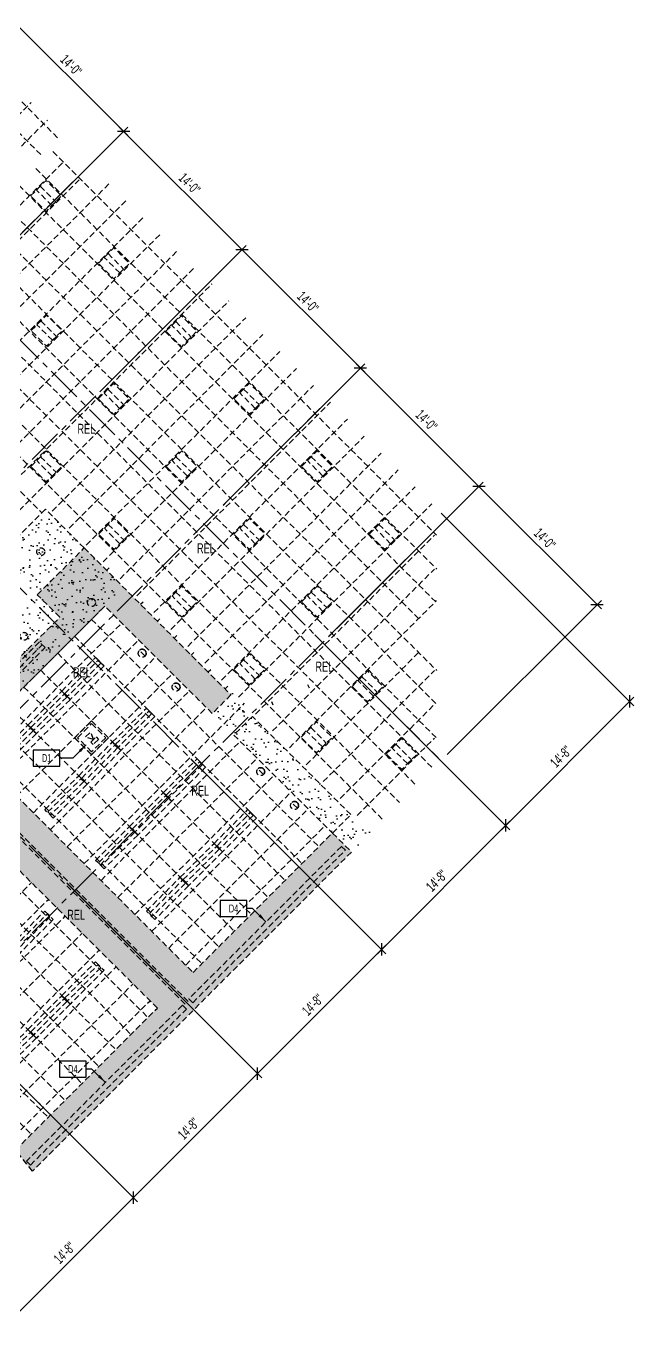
# Model space of a CAD drawing. Header units: inches. Extents: x -187 to 5780, y -1982 to 1065.
# Drawn here: x 2676 to 3285, y -956 to 350 of the extents above; entities that cross this region are included whole.
import ezdxf
from ezdxf.enums import TextEntityAlignment as Align

# ---------------------------------------------------------------- set-up
doc = ezdxf.new("R2010")
doc.units = ezdxf.units.IN
doc.header["$LTSCALE"] = 96
doc.header["$MEASUREMENT"] = 0
doc.linetypes.add('CENTER4', pattern=[0.5625, 0.375, -0.0625, 0.0625, -0.0625])
doc.linetypes.add('HIDDEN4', pattern=[0.09375, 0.0625, -0.03125])
for name, color, linetype in [('A-Anno-Clng', 7, 'Continuous'), ('A-Anno-Demo', 7, 'Continuous'), ('A-Anno-Flor', 7, 'Continuous'), ('A-Clng-Demo', 7, 'HIDDEN4'), ('A-Lite-Demo', 4, 'HIDDEN4'), ('A-Lite-Neww', 181, 'Continuous')]:
    doc.layers.add(name, color=color, linetype=linetype)
doc.styles.add('XFINE_0', font='ARIALN.TTF', dxfattribs={"width": 0.8})
doc.styles.add('XFINE_1-8', font='ARIALN.TTF', dxfattribs={"width": 0.8, "height": 10})
doc.dimstyles.new('OTJ_1-8', dxfattribs={"dimscale": 96, "dimtxt": 0.09375, "dimasz": 0.09375, "dimexe": 0.0625, "dimexo": 0.15625, "dimgap": 0.046875, "dimtad": 1, "dimdec": 1, "dimzin": 3, "dimdsep": 46, "dimlunit": 4, "dimtxsty": 'XFINE_1-8', "dimblk": 'ARCHTICK', "dimcen": 0.09, "dimdle": 0.0625, "dimclrd": 15, "dimclre": 15, "dimclrt": 7, "dimadec": 0, "dimazin": 0, "dimtfac": 0.75, "dimtdec": 1, "dimtix": 1, "dimtmove": 1, "dimatfit": 3, "dimfxl": 1, "dimfrac": 1, "dimtolj": 1, "dimtzin": 0, "dimarcsym": 0})
pattern_1 = [(37.5, (-6129.748, -2637.095), (-0.503947, 15.41459), [0, -12.16, 0, -13.6, 0, -13]), (7.5, (-6129.748, -2637.095), (14.158214, 22.57717), [0, -6.56, 0, -10.96, 0, -4.2]), (327.5, (-6139.588, -2637.095), (24.913135, 0.045272), [0, -4, 0, -14.4, 0, -18.8]), (317.5, (-6139.588, -2637.095), (24.049013, 7.021405), [0, -2, 0, -9.44, 0, -10.8])]

# ---------------------------------------------------------------- blocks, each defined once
blk = doc.blocks.new('screen')
blk.add_line((-34, 0), (34, 0))
blk.add_lwpolyline([(-34, -4), (34, -4), (34, 4), (-34, 4)], close=True)
blk = doc.blocks.new('proj')
for points in [[(0, -24), (24, -24), (24, 0), (0, 0)], [(2, -22), (22, -22), (22, -2), (2, -2)], [(8.4, -18), (15.6, -18), (15.6, -14.6), (8.4, -14.6)]]:
    blk.add_lwpolyline(points, close=True)
for points in [[(12, -14.6), (8.2, -7.1)], [(15.8, -7.1), (8.2, -7.1)], [(12, -14.6), (15.8, -7.1)]]:
    blk.add_lwpolyline(points)
blk = doc.blocks.new('_ArchTick')
at = {"color": 0, "linetype": 'ByBlock', "const_width": 0.15}
blk.add_lwpolyline([(-0.5, -0.5), (0.5, 0.5)], dxfattribs=at)
blk = doc.blocks.new('*D49')
at = {"layer": 'A-Lite-Neww', "color": 15, "lineweight": -2, "transparency": 16777216}
for p, q in [((2979.4, -262.4), (3133.9, -107.8)), ((3252.6, -234.9), (3125.5, -107.8)), ((3098, -381), (3252.6, -226.4))]:
    blk.add_line(p, q, dxfattribs=at)
at = {"layer": 'DefPoints', "color": 0, "transparency": 16777216}
for p in [(3129.7, -112), (2968.7, -273), (3087.4, -391.6)]:
    blk.add_point(p, dxfattribs=at)
at = {"layer": 'A-Lite-Neww', "color": 15, "lineweight": -2, "transparency": 16777216, "xscale": 9, "yscale": 9, "zscale": 9}
for p, rotation in [((3129.7, -112), 134.9999999999999), ((3248.3, -230.7), 314.9999999999999)]:
    blk.add_blockref('_ArchTick', p, dxfattribs=dict(at, rotation=rotation))
at = {"layer": 'A-Lite-Neww', "color": 7, "transparency": 16777216, "insert": (3195.8, -164.6), "char_height": 10, "attachment_point": 5, "rotation": 315, "style": 'XFINE_1-8'}
blk.add_mtext('\\A1;14\'-0"', dxfattribs=at)
blk = doc.blocks.new('*D50')
at = {"layer": 'A-Lite-Neww', "color": 15, "lineweight": -2, "transparency": 16777216}
for p, q in [((2873.4, -130.8), (3015.2, 11)), ((3133.9, -116.3), (3006.7, 11)), ((2992.2, -249.6), (3133.9, -107.8))]:
    blk.add_line(p, q, dxfattribs=at)
at = {"layer": 'DefPoints', "color": 0, "transparency": 16777216}
for p in [(3010.9, 6.7), (2862.8, -141.4), (2981.5, -260.2)]:
    blk.add_point(p, dxfattribs=at)
at = {"layer": 'A-Lite-Neww', "color": 15, "lineweight": -2, "transparency": 16777216, "xscale": 9, "yscale": 9, "zscale": 9}
for p, rotation in [((3010.9, 6.7), 135.0000000000001), ((3129.7, -112), 315.0000000000001)]:
    blk.add_blockref('_ArchTick', p, dxfattribs=dict(at, rotation=rotation))
at = {"layer": 'A-Lite-Neww', "color": 7, "transparency": 16777216, "insert": (3077.1, -45.9), "char_height": 10, "attachment_point": 5, "rotation": 315, "style": 'XFINE_1-8'}
blk.add_mtext('\\A1;14\'-0"', dxfattribs=at)
blk = doc.blocks.new('*D51')
at = {"layer": 'A-Lite-Neww', "color": 15, "lineweight": -2, "transparency": 16777216}
for p, q in [((2754.6, -12), (2896.4, 129.7)), ((3015.2, 2.5), (2887.9, 129.7)), ((2873.4, -130.8), (3015.2, 11))]:
    blk.add_line(p, q, dxfattribs=at)
at = {"layer": 'DefPoints', "color": 0, "transparency": 16777216}
for p in [(2892.1, 125.5), (2744, -22.6), (2862.8, -141.4)]:
    blk.add_point(p, dxfattribs=at)
at = {"layer": 'A-Lite-Neww', "color": 15, "lineweight": -2, "transparency": 16777216, "xscale": 9, "yscale": 9, "zscale": 9}
for p, rotation in [((2892.1, 125.5), 135.0000000000001), ((3010.9, 6.7), 315.0000000000001)]:
    blk.add_blockref('_ArchTick', p, dxfattribs=dict(at, rotation=rotation))
at = {"layer": 'A-Lite-Neww', "color": 7, "transparency": 16777216, "insert": (2958.3, 72.9), "char_height": 10, "attachment_point": 5, "rotation": 315, "style": 'XFINE_1-8'}
blk.add_mtext('\\A1;14\'-0"', dxfattribs=at)
blk = doc.blocks.new('*D52')
at = {"layer": 'A-Lite-Neww', "color": 15, "lineweight": -2, "transparency": 16777216}
for p, q in [((2635.1, 106), (2777.6, 248.5)), ((2896.4, 121.3), (2769.1, 248.5)), ((2753.9, -12.7), (2896.4, 129.7))]:
    blk.add_line(p, q, dxfattribs=at)
at = {"layer": 'DefPoints', "color": 0, "transparency": 16777216}
for p in [(2773.4, 244.3), (2624.5, 95.4), (2743.3, -23.3)]:
    blk.add_point(p, dxfattribs=at)
at = {"layer": 'A-Lite-Neww', "color": 15, "lineweight": -2, "transparency": 16777216, "xscale": 9, "yscale": 9, "zscale": 9}
for p, rotation in [((2773.4, 244.3), 135.0000000000001), ((2892.1, 125.5), 315.0000000000001)]:
    blk.add_blockref('_ArchTick', p, dxfattribs=dict(at, rotation=rotation))
at = {"layer": 'A-Lite-Neww', "color": 7, "transparency": 16777216, "insert": (2839.5, 191.7), "char_height": 10, "attachment_point": 5, "rotation": 315, "style": 'XFINE_1-8'}
blk.add_mtext('\\A1;14\'-0"', dxfattribs=at)
blk = doc.blocks.new('*D53')
at = {"layer": 'A-Lite-Neww', "color": 15, "lineweight": -2, "transparency": 16777216}
for p, q in [((2516.3, 224.8), (2658.8, 367.3)), ((2777.6, 240), (2650.3, 367.3)), ((2635.1, 106), (2777.6, 248.5))]:
    blk.add_line(p, q, dxfattribs=at)
at = {"layer": 'DefPoints', "color": 0, "transparency": 16777216}
for p in [(2654.6, 363.1), (2505.7, 214.2), (2624.5, 95.4)]:
    blk.add_point(p, dxfattribs=at)
at = {"layer": 'A-Lite-Neww', "color": 15, "lineweight": -2, "transparency": 16777216, "xscale": 9, "yscale": 9, "zscale": 9}
for p, rotation in [((2654.6, 363.1), 135.0000000000001), ((2773.4, 244.3), 315.0000000000001)]:
    blk.add_blockref('_ArchTick', p, dxfattribs=dict(at, rotation=rotation))
at = {"layer": 'A-Lite-Neww', "color": 7, "transparency": 16777216, "insert": (2720.8, 310.5), "char_height": 10, "attachment_point": 5, "rotation": 315, "style": 'XFINE_1-8'}
blk.add_mtext('\\A1;14\'-0"', dxfattribs=at)
blk = doc.blocks.new('*D58')
at = {"layer": 'A-Lite-Neww', "color": 15, "lineweight": -2, "transparency": 16777216}
for p, q in [((3092, -138.7), (3285.2, -332)), ((2967.6, -263.2), (3160.8, -456.4)), ((3285.2, -323.5), (3152.3, -456.4))]:
    blk.add_line(p, q, dxfattribs=at)
at = {"layer": 'DefPoints', "color": 0, "transparency": 16777216}
for p in [(3081.4, -128.1), (2957, -252.6), (3156.6, -452.2)]:
    blk.add_point(p, dxfattribs=at)
at = {"layer": 'A-Lite-Neww', "color": 15, "lineweight": -2, "transparency": 16777216, "xscale": 9, "yscale": 9, "zscale": 9}
for p, rotation in [((3281, -327.7), 44.99999999999913), ((3156.6, -452.2), 224.9999999999991)]:
    blk.add_blockref('_ArchTick', p, dxfattribs=dict(at, rotation=rotation))
at = {"layer": 'A-Lite-Neww', "color": 7, "transparency": 16777216, "insert": (3212, -383.2), "char_height": 10, "attachment_point": 5, "rotation": 45, "style": 'XFINE_1-8'}
blk.add_mtext('\\A1;14\'-8"', dxfattribs=at)
blk = doc.blocks.new('*D59')
at = {"layer": 'A-Lite-Neww', "color": 15, "lineweight": -2, "transparency": 16777216}
for p, q in [((2965.3, -260.9), (3160.8, -456.4)), ((2840.8, -385.4), (3036.3, -580.9)), ((3160.8, -447.9), (3027.9, -580.9))]:
    blk.add_line(p, q, dxfattribs=at)
at = {"layer": 'DefPoints', "color": 0, "transparency": 16777216}
for p in [(2954.7, -250.3), (2830.2, -374.7), (3032.1, -576.6)]:
    blk.add_point(p, dxfattribs=at)
at = {"layer": 'A-Lite-Neww', "color": 15, "lineweight": -2, "transparency": 16777216, "xscale": 9, "yscale": 9, "zscale": 9}
for p, rotation in [((3156.6, -452.2), 44.99999999999913), ((3032.1, -576.6), 224.9999999999991)]:
    blk.add_blockref('_ArchTick', p, dxfattribs=dict(at, rotation=rotation))
at = {"layer": 'A-Lite-Neww', "color": 7, "transparency": 16777216, "insert": (3087.5, -507.6), "char_height": 10, "attachment_point": 5, "rotation": 45, "style": 'XFINE_1-8'}
blk.add_mtext('\\A1;14\'-8"', dxfattribs=at)
blk = doc.blocks.new('*D60')
at = {"layer": 'A-Lite-Neww', "color": 15, "lineweight": -2, "transparency": 16777216}
for p, q in [((2840.8, -385.4), (3036.3, -580.9)), ((2716.4, -509.8), (2911.9, -705.3)), ((3036.3, -572.4), (2903.4, -705.3))]:
    blk.add_line(p, q, dxfattribs=at)
at = {"layer": 'DefPoints', "color": 0, "transparency": 16777216}
for p in [(2830.2, -374.7), (2705.8, -499.2), (2907.7, -701.1)]:
    blk.add_point(p, dxfattribs=at)
at = {"layer": 'A-Lite-Neww', "color": 15, "lineweight": -2, "transparency": 16777216, "xscale": 9, "yscale": 9, "zscale": 9}
for p, rotation in [((3032.1, -576.6), 44.99999999999913), ((2907.7, -701.1), 224.9999999999991)]:
    blk.add_blockref('_ArchTick', p, dxfattribs=dict(at, rotation=rotation))
at = {"layer": 'A-Lite-Neww', "color": 7, "transparency": 16777216, "insert": (2963.1, -632.1), "char_height": 10, "attachment_point": 5, "rotation": 45, "style": 'XFINE_1-8'}
blk.add_mtext('\\A1;14\'-8"', dxfattribs=at)
blk = doc.blocks.new('*D61')
at = {"layer": 'A-Lite-Neww', "color": 15, "lineweight": -2, "transparency": 16777216}
for p, q in [((2716.4, -509.8), (2911.9, -705.3)), ((2591.9, -634.3), (2787.4, -829.8)), ((2911.9, -696.8), (2779, -829.8))]:
    blk.add_line(p, q, dxfattribs=at)
at = {"layer": 'DefPoints', "color": 0, "transparency": 16777216}
for p in [(2705.8, -499.2), (2581.3, -623.6), (2783.2, -825.5)]:
    blk.add_point(p, dxfattribs=at)
at = {"layer": 'A-Lite-Neww', "color": 15, "lineweight": -2, "transparency": 16777216, "xscale": 9, "yscale": 9, "zscale": 9}
for p, rotation in [((2907.7, -701.1), 44.99999999999913), ((2783.2, -825.5), 224.9999999999991)]:
    blk.add_blockref('_ArchTick', p, dxfattribs=dict(at, rotation=rotation))
at = {"layer": 'A-Lite-Neww', "color": 7, "transparency": 16777216, "insert": (2838.6, -756.5), "char_height": 10, "attachment_point": 5, "rotation": 45, "style": 'XFINE_1-8'}
blk.add_mtext('\\A1;14\'-8"', dxfattribs=at)
blk = doc.blocks.new('*D62')
at = {"layer": 'A-Lite-Neww', "color": 15, "lineweight": -2, "transparency": 16777216}
for p, q in [((2591.9, -634.3), (2787.4, -829.8)), ((2467.5, -758.7), (2663, -954.2)), ((2787.4, -821.3), (2654.5, -954.2))]:
    blk.add_line(p, q, dxfattribs=at)
at = {"layer": 'DefPoints', "color": 0, "transparency": 16777216}
for p in [(2581.3, -623.6), (2456.9, -748.1), (2658.7, -950)]:
    blk.add_point(p, dxfattribs=at)
at = {"layer": 'A-Lite-Neww', "color": 15, "lineweight": -2, "transparency": 16777216, "xscale": 9, "yscale": 9, "zscale": 9}
for p, rotation in [((2783.2, -825.5), 44.99999999999913), ((2658.7, -950), 224.9999999999991)]:
    blk.add_blockref('_ArchTick', p, dxfattribs=dict(at, rotation=rotation))
at = {"layer": 'A-Lite-Neww', "color": 7, "transparency": 16777216, "insert": (2714.2, -881), "char_height": 10, "attachment_point": 5, "rotation": 45, "style": 'XFINE_1-8'}
blk.add_mtext('\\A1;14\'-8"', dxfattribs=at)
blk = doc.blocks.new('multi-note')
at = {"color": 4}
blk.add_lwpolyline([(-1.67, -1), (1.67, -1), (1.67, 1), (-1.67, 1)], close=True, dxfattribs=at)
at = {"color": 0, "style": 'XFINE_0', "width": 0.8}
blk.add_attdef('MULTI-NOTE', text='', height=1, dxfattribs=at).set_placement((0, 0), align=Align.MIDDLE_CENTER)

msp = doc.modelspace()

# ---------------------------------------------------------------- hatches: boundary and pattern name
at = {"layer": 'A-Clng-Demo'}
h = msp.add_hatch(dxfattribs=at)
h.set_pattern_fill('AR-SAND', color=256, scale=8, style=0)
h.set_pattern_definition(pattern_1)
h.paths.add_polyline_path([(2698.67, -136.18), (2648.02, -181.7), (2706.03, -246.72), (2598.08, -354.68), (2615.05, -371.65), (2773.36, -213.34), (2694.96, -134.94)])
h = msp.add_hatch(dxfattribs=at)
h.set_pattern_fill('AR-SAND', color=256, scale=8, style=0)
h.set_pattern_definition(pattern_1)
h.paths.add_polyline_path([(2525.99, -676.43), (2378.86, -529.29), (2429.27, -478.89), (2451.52, -501.24), (2561.96, -390.8), (2519.62, -348.46), (2555.74, -312.34), (2598.08, -354.68), (2709.45, -243.3), (2686.87, -220.72), (2733.84, -173.74), (2881.09, -321.13), (2862.34, -339.88), (2754.58, -232.12), (2615.05, -371.65), (2843.04, -599.64), (2982.9, -459.75), (3001.99, -478.84), (2682.07, -799.03), (2664.89, -777.85), (2807.29, -635.41), (2579.01, -407.69), (2436.88, -549.81), (2544.75, -657.68), (2523.52, -678.9), (2376.88, -529.79)])
h = msp.add_hatch(dxfattribs=at)
h.set_pattern_fill('AR-SAND', color=256, scale=8, style=0)
h.set_pattern_definition([(37.5, (153.209, 152.426), (-0.503947, 15.41459), [0, -12.16, 0, -13.6, 0, -13]), (7.5, (153.21, 152.426), (14.15821, 22.57717), [0, -6.56, 0, -10.96, 0, -4.2]), (327.5, (143.369, 152.426), (24.913135, 0.04527), [0, -4, 0, -14.4, 0, -18.8]), (317.5, (143.37, 152.426), (24.04901, 7.0214), [0, -2, 0, -9.44, 0, -10.8])])
h.paths.add_polyline_path([(2684.39, -223.01), (2707.07, -245.69), (2603.41, -349.35), (2581.55, -327.39)])
h = msp.add_hatch(dxfattribs=at)
h.set_pattern_fill('AR-SAND', color=256, scale=8, style=0)
h.set_pattern_definition(pattern_1)
h.paths.add_polyline_path([(2862.34, -339.88), (2883.91, -318.31), (2905.47, -339.88), (2883.91, -361.45)])
h = msp.add_hatch(dxfattribs=at)
h.set_pattern_fill('AR-SAND', color=256, scale=8, style=0)
h.set_pattern_definition(pattern_1)
h.paths.add_polyline_path([(2866.94, -339.92), (2883.91, -322.95), (2900.88, -339.92), (2883.91, -356.89)])
h = msp.add_hatch(dxfattribs=at)
h.set_pattern_fill('AR-SAND', color=256, scale=8, style=0)
h.set_pattern_definition(pattern_1)
h.paths.add_polyline_path([(2902.58, -342.77), (2883.91, -361.45), (2982.9, -459.75), (3001.33, -441.33)])
h = msp.add_hatch(dxfattribs=at)
h.set_pattern_fill('AR-SAND', color=256, scale=8, style=0)
h.set_pattern_definition(pattern_1)
h.paths.add_polyline_path([(2982.9, -459.75), (3004.11, -438.54), (3023.21, -457.63), (3001.99, -478.84)])
h = msp.add_hatch(dxfattribs=at)
h.set_pattern_fill('AR-SAND', color=256, scale=8, style=0)
h.set_pattern_definition(pattern_1)
h.paths.add_polyline_path([(2987.46, -459.84), (3004.43, -442.87), (3021.39, -459.83), (3004.42, -476.81)])

# ---------------------------------------------------------------- linework, layer by layer
for p, q in [((1809.79, 912.97), (3087.36, -364.6)), ((1792.82, 896), (3083.9, -395.08)), ((1670.99, 882.07), (2691.48, -138.42)), ((1704.93, 882.07), (3032.99, -445.99)), ((1742.5, 878.44), (3049.96, -429.02)), ((1775.85, 879.03), (3066.93, -412.05)), ((2626.68, 318.46), (2709.06, 236.08)), ((2609.71, 301.49), (2692.08, 219.11)), ((2571.18, 163.62), (2680.6, 273.03)), ((2588.15, 146.64), (2697.05, 255.54)), ((2702.5, 223.92), (3087.36, -160.95)), ((2395.95, -103.43), (2712.89, 213.52)), ((2412.92, -120.4), (2729.86, 196.55)), ((2685.52, 206.95), (3087.36, -194.89)), ((2429.89, -137.37), (2760.27, 193.01)), ((2668.55, 189.97), (3087.36, -228.84)), ((2446.86, -154.34), (2777.24, 176.04)), ((2651.58, 173), (3071.6, -247.01)), ((2463.83, -171.31), (2794.21, 159.07)), ((2634.61, 156.03), (3087.36, -296.72)), ((2480.81, -188.28), (2811.18, 142.1)), ((2617.64, 139.06), (3087.36, -330.66)), ((2497.78, -205.25), (2828.15, 125.13)), ((2514.75, -222.22), (2845.12, 108.16)), ((2225.27, -545.64), (2862.09, 91.19)), ((2242.24, -562.61), (2879.07, 74.22)), ((2701.88, -136.91), (2896.04, 57.25)), ((2718.87, -153.86), (2913.01, 40.28)), ((2735.85, -170.82), (2929.98, 23.31)), ((2752.84, -187.77), (2946.95, 6.34)), ((2769.83, -204.73), (2963.92, -10.64)), ((2786.81, -221.68), (2980.89, -27.61)), ((2803.8, -238.63), (2997.86, -44.58)), ((2820.79, -255.59), (3014.83, -61.55)), ((2837.77, -272.54), (3031.8, -78.52)), ((2854.76, -289.5), (3048.77, -95.49)), ((2871.75, -306.45), (3065.74, -112.46)), ((2888.73, -323.41), (3082.71, -129.43)), ((2905.72, -340.36), (3085.1, -160.98)), ((2922.71, -357.32), (3085.1, -194.93)), ((2939.69, -374.27), (3087.36, -226.6)), ((2741.26, -245.44), (2969.23, -473.42)), ((2807.31, -247.28), (2809.87, -244.71)), ((2632.02, -388.62), (2771.55, -249.09)), ((2648.99, -405.59), (2788.52, -266.06)), ((2724.28, -262.41), (2952.27, -490.39)), ((2665.96, -422.56), (2805.49, -283.03)), ((2707.31, -279.38), (2935.3, -507.37)), ((2841.23, -281.23), (2843.85, -278.62)), ((2956.68, -391.23), (3070.41, -277.5)), ((2682.93, -439.53), (2822.46, -300)), ((2690.34, -296.35), (2918.33, -524.34)), ((2973.67, -408.18), (3085.1, -296.75)), ((2673.37, -313.33), (2901.36, -541.31)), ((2875.16, -315.19), (2877.82, -312.53)), ((2959.76, -314.41), (2958.27, -311.24)), ((2699.9, -456.5), (2839.43, -316.97)), ((2835.22, -631.47), (2535.92, -332.17)), ((2838.05, -628.64), (2538.74, -329.34)), ((2656.4, -330.3), (2884.39, -558.28)), ((2716.87, -473.47), (2856.4, -333.94)), ((2733.84, -490.44), (2894.81, -329.48)), ((2923.56, -331.44), (2922.07, -328.27)), ((2990.65, -425.13), (3085.1, -330.69)), ((2640.86, -345.84), (2868.85, -573.83)), ((2623.89, -362.81), (2851.88, -590.81)), ((3007.64, -442.09), (3085.1, -364.63)), ((2750.81, -507.41), (2890.37, -367.86)), ((2767.79, -524.38), (2907.4, -384.77)), ((2784.76, -541.35), (2924.43, -401.68)), ((2569.81, -416.89), (2797.81, -644.89)), ((2801.73, -558.32), (2941.46, -418.59)), ((2552.84, -433.86), (2780.84, -661.86)), ((2818.7, -575.3), (2958.49, -435.51)), ((2537.61, -449.09), (2765.61, -677.09)), ((2835.67, -592.27), (2975.52, -452.42)), ((2520.64, -466.06), (2748.64, -694.07)), ((2503.67, -483.03), (2731.68, -711.04)), ((2486.7, -500), (2714.71, -728.01)), ((2538.71, -651.64), (2680.96, -509.39)), ((2469.73, -516.97), (2697.74, -744.99)), ((2452.76, -533.94), (2680.77, -761.96)), ((2536.93, -687.36), (2697.95, -526.34)), ((2572.65, -685.58), (2714.94, -543.29)), ((2589.62, -702.55), (2731.93, -560.24)), ((2606.59, -719.52), (2748.92, -577.19)), ((2623.56, -736.49), (2765.91, -594.14)), ((2640.53, -753.46), (2782.9, -611.09)), ((2657.5, -770.43), (2799.9, -628.04))]:
    msp.add_line(p, q, dxfattribs=at)
at = {"layer": 'A-Clng-Demo', "color": 7}
for p, q in [((2514.75, -222.22), (2845.12, 108.16)), ((2756.42, -196.34), (2758.91, -193.84)), ((2790.34, -230.3), (2792.89, -227.75)), ((2824.27, -264.25), (2826.86, -261.66)), ((2858.2, -298.21), (2860.83, -295.57)), ((2883.91, -361.45), (2982.9, -459.75))]:
    msp.add_line(p, q, dxfattribs=at)
for points in [[(2695.04, -134.85), (2648.02, -181.7), (2648.02, -181.7), (2648.02, -181.7)], [(2733.8, -173.78), (2695.04, -134.85)], [(2600.93, -351.82), (2709.54, -243.22), (2686.87, -220.72), (2733.84, -173.74), (2881.09, -321.13), (2862.34, -339.88), (2754.58, -232.12), (2615.05, -371.65), (2843.04, -599.64), (2982.9, -459.75), (3001.99, -478.84), (2682.07, -799.03), (2664.89, -777.85), (2807.29, -635.41), (2579.01, -407.69)], [(2615.05, -371.65), (2754.58, -232.12)]]:
    msp.add_lwpolyline(points, dxfattribs=at)
msp.add_lwpolyline([(2902.58, -342.77), (2883.91, -361.45), (2982.9, -459.75), (3001.33, -441.33)], close=True, dxfattribs=at)
at = {"layer": 'A-Clng-Demo'}
for points in [[(2838.82, -626.27), (2842.71, -630.16), (2995.81, -477.06), (2991.93, -473.17)], [(2676.07, -789.02), (2679.96, -792.91), (2836.34, -636.53), (2832.45, -632.64)]]:
    msp.add_lwpolyline(points, close=True, dxfattribs=at)
at = {"layer": 'A-Lite-Demo', "flags": 128}
for points in [[(2680.12, 179.45), (2695.67, 195), (2711.23, 179.45), (2695.67, 163.89)], [(2680.12, 179.45), (2695.67, 195), (2711.23, 179.45), (2695.67, 163.89)], [(2748.1, 111.82), (2763.66, 127.38), (2779.21, 111.82), (2763.66, 96.27)], [(2748.1, 111.82), (2763.66, 127.38), (2779.21, 111.82), (2763.66, 96.27)], [(2680.68, 44.27), (2696.24, 59.83), (2711.8, 44.27), (2696.24, 28.72)], [(2680.68, 44.27), (2696.24, 59.83), (2711.8, 44.27), (2696.24, 28.72)], [(2815.88, 43.68), (2831.44, 59.24), (2846.99, 43.68), (2831.44, 28.12)], [(2815.88, 43.68), (2831.44, 59.24), (2846.99, 43.68), (2831.44, 28.12)], [(2748, -24.2), (2763.55, -8.64), (2779.11, -24.2), (2763.55, -39.76)], [(2748, -24.2), (2763.55, -8.64), (2779.11, -24.2), (2763.55, -39.76)], [(2884.01, -24.07), (2899.57, -8.51), (2915.13, -24.07), (2899.57, -39.63)], [(2884.01, -24.07), (2899.57, -8.51), (2915.13, -24.07), (2899.57, -39.63)], [(2680.37, -91.95), (2695.92, -76.4), (2711.48, -91.95), (2695.92, -107.51)], [(2680.37, -91.95), (2695.92, -76.4), (2711.48, -91.95), (2695.92, -107.51)], [(2816.13, -91.95), (2831.69, -76.4), (2847.24, -91.95), (2831.69, -107.51)], [(2816.13, -91.95), (2831.69, -76.4), (2847.24, -91.95), (2831.69, -107.51)], [(2951.9, -91.95), (2967.45, -76.4), (2983.01, -91.95), (2967.45, -107.51)], [(2951.9, -91.95), (2967.45, -76.4), (2983.01, -91.95), (2967.45, -107.51)], [(2748.25, -159.84), (2763.81, -144.28), (2779.36, -159.84), (2763.81, -175.39)], [(2748.25, -159.84), (2763.81, -144.28), (2779.36, -159.84), (2763.81, -175.39)], [(2884.01, -159.84), (2899.57, -144.28), (2915.13, -159.84), (2899.57, -175.39)], [(2884.01, -159.84), (2899.57, -144.28), (2915.13, -159.84), (2899.57, -175.39)], [(3019.78, -159.84), (3035.33, -144.28), (3050.89, -159.84), (3035.33, -175.39)], [(3019.78, -159.84), (3035.33, -144.28), (3050.89, -159.84), (3035.33, -175.39)], [(2816.13, -227.72), (2831.69, -212.16), (2847.24, -227.72), (2831.69, -243.27)], [(2816.13, -227.72), (2831.69, -212.16), (2847.24, -227.72), (2831.69, -243.27)], [(2951.9, -227.72), (2967.45, -212.16), (2983.01, -227.72), (2967.45, -243.27)], [(2951.9, -227.72), (2967.45, -212.16), (2983.01, -227.72), (2967.45, -243.27)], [(2884.01, -295.6), (2899.57, -280.04), (2915.13, -295.6), (2899.57, -311.16)], [(2884.01, -295.6), (2899.57, -280.04), (2915.13, -295.6), (2899.57, -311.16)], [(3002.56, -312.7), (3018.11, -297.14), (3033.67, -312.7), (3018.11, -328.26)], [(2951.39, -363.74), (2966.95, -348.19), (2982.51, -363.74), (2966.95, -379.3)], [(2951.39, -363.74), (2966.95, -348.19), (2982.51, -363.74), (2966.95, -379.3)], [(3036.75, -380.45), (3052.31, -364.9), (3067.86, -380.45), (3052.31, -396.01)], [(3036.75, -380.45), (3052.31, -364.9), (3067.86, -380.45), (3052.31, -396.01)]]:
    msp.add_lwpolyline(points, close=True, dxfattribs=at)
at = {"layer": 'A-Lite-Demo'}
for points in [[(2685.99, 185.32), (2689.88, 189.21), (2705.44, 173.65), (2701.55, 169.76)], [(2753.98, 117.7), (2757.86, 121.59), (2773.42, 106.03), (2769.53, 102.14)], [(2686.56, 50.15), (2690.45, 54.04), (2706, 38.48), (2702.12, 34.59)], [(2821.75, 49.56), (2825.64, 53.44), (2841.2, 37.89), (2837.31, 34)], [(2753.87, -18.33), (2757.76, -14.44), (2773.32, -29.99), (2769.43, -33.88)], [(2889.89, -18.2), (2893.78, -14.31), (2909.33, -29.86), (2905.45, -33.75)], [(2686.24, -86.08), (2690.13, -82.19), (2705.69, -97.75), (2701.8, -101.63)], [(2822.01, -86.08), (2825.9, -82.19), (2841.45, -97.75), (2837.56, -101.63)], [(2957.77, -86.08), (2961.66, -82.19), (2977.22, -97.75), (2973.33, -101.63)], [(2754.12, -153.96), (2758.01, -150.07), (2773.57, -165.63), (2769.68, -169.52)], [(2889.89, -153.96), (2893.78, -150.07), (2909.33, -165.63), (2905.45, -169.52)], [(3025.65, -153.96), (3029.54, -150.07), (3045.1, -165.63), (3041.21, -169.52)], [(2822.01, -221.84), (2825.9, -217.95), (2841.45, -233.51), (2837.56, -237.4)], [(2957.77, -221.84), (2961.66, -217.95), (2977.22, -233.51), (2973.33, -237.4)], [(2711.39, -317.46), (2745.33, -283.52), (2753.82, -292.01), (2719.88, -325.95)], [(2714.43, -319.79), (2747.66, -286.56), (2750.49, -289.39), (2717.26, -322.62)], [(2889.89, -289.73), (2893.78, -285.84), (2909.33, -301.39), (2905.45, -305.28)], [(3008.43, -306.83), (3012.32, -302.94), (3027.88, -318.49), (3023.99, -322.38)], [(2677.45, -351.47), (2711.39, -317.53), (2719.88, -326.02), (2685.94, -359.96)], [(2680.49, -353.8), (2713.72, -320.57), (2716.55, -323.39), (2683.31, -356.63)], [(2762.3, -368.38), (2796.25, -334.43), (2804.73, -342.92), (2770.79, -376.86)], [(2765.34, -370.7), (2798.57, -337.47), (2801.4, -340.3), (2768.17, -373.53)], [(2643.51, -385.4), (2677.45, -351.46), (2685.94, -359.95), (2652, -393.89)], [(2646.55, -387.73), (2679.78, -354.5), (2682.61, -357.33), (2649.38, -390.56)], [(2957.27, -357.87), (2961.16, -353.98), (2976.71, -369.54), (2972.82, -373.42)], [(2728.36, -402.38), (2762.3, -368.44), (2770.79, -376.93), (2736.85, -410.87)], [(2731.4, -404.71), (2764.63, -371.48), (2767.46, -374.31), (2734.23, -407.54)], [(3042.62, -374.58), (3046.51, -370.69), (3062.07, -386.25), (3058.18, -390.13)], [(2813.22, -419.29), (2847.16, -385.35), (2855.64, -393.83), (2821.7, -427.77)], [(2816.25, -421.62), (2849.49, -388.38), (2852.31, -391.21), (2819.08, -424.44)], [(2694.43, -436.31), (2728.37, -402.37), (2736.85, -410.86), (2702.91, -444.8)], [(2697.46, -438.64), (2730.69, -405.41), (2733.52, -408.24), (2700.29, -441.47)], [(2779.27, -453.29), (2813.21, -419.35), (2821.7, -427.84), (2787.76, -461.78)], [(2782.31, -455.62), (2815.54, -422.39), (2818.37, -425.22), (2785.14, -458.45)], [(2864.13, -470.2), (2898.07, -436.26), (2906.55, -444.74), (2872.61, -478.68)], [(2867.16, -472.53), (2900.4, -439.29), (2903.23, -442.12), (2869.99, -475.36)], [(2745.34, -487.23), (2779.28, -453.29), (2787.76, -461.77), (2753.82, -495.71)], [(2748.37, -489.55), (2781.61, -456.32), (2784.43, -459.15), (2751.2, -492.38)], [(2830.18, -504.21), (2864.13, -470.26), (2872.61, -478.75), (2838.67, -512.69)], [(2833.22, -506.53), (2866.45, -473.3), (2869.28, -476.13), (2836.05, -509.36)], [(2796.25, -538.14), (2830.19, -504.2), (2838.67, -512.68), (2804.73, -546.62)], [(2799.28, -540.47), (2832.52, -507.23), (2835.35, -510.06), (2802.11, -543.29)], [(2660.48, -572.02), (2694.42, -538.08), (2702.91, -546.57), (2668.97, -580.51)], [(2663.52, -574.35), (2696.75, -541.12), (2699.58, -543.95), (2666.35, -577.18)], [(2711.39, -622.93), (2745.33, -588.99), (2753.82, -597.48), (2719.88, -631.42)], [(2714.43, -625.26), (2747.66, -592.03), (2750.49, -594.86), (2717.26, -628.09)], [(2677.45, -656.94), (2711.39, -623), (2719.88, -631.49), (2685.94, -665.43)], [(2680.49, -659.27), (2713.72, -626.04), (2716.55, -628.86), (2683.31, -662.1)], [(2643.51, -690.87), (2677.45, -656.93), (2685.94, -665.42), (2652, -699.36)], [(2646.55, -693.2), (2679.78, -659.97), (2682.61, -662.8), (2649.38, -696.03)]]:
    msp.add_lwpolyline(points, close=True, dxfattribs=at)
for points in [[(2794.96, -276.59, -0.4142136), (2794.96, -282.25), (2789.3, -276.59, -0.4142136)], [(2828.9, -310.53, -0.4142136), (2828.9, -316.19), (2823.24, -310.53, -0.4142136)], [(2913.75, -395.39, -0.4142136), (2913.75, -401.04), (2908.1, -395.39, -0.4142136)], [(2947.69, -429.33, -0.4142136), (2947.69, -434.98), (2942.04, -429.33, -0.4142136)]]:
    msp.add_lwpolyline(points, format="xyb", close=True, dxfattribs=at)
for centre in [(2690.31, -177.6), (2741.22, -228.51), (2673.37, -262.41), (2792.13, -279.42), (2826.07, -313.36), (2910.92, -398.21), (2944.87, -432.16)]:
    msp.add_circle(centre, 4, dxfattribs=at)
at = {"layer": 'A-Lite-Neww', "color": 253, "linetype": 'CENTER4'}
for p, q in [((1937.24, 767.14), (3088.78, -384.4)), ((1848.9, 606.58), (2968.65, -513.17)), ((1663.21, 294.47), (2719.74, -762.07)), ((2722.55, 193.48), (1994.47, -534.6)), ((2029.53, 177.05), (2838.05, -631.47)), ((2859.96, 93.32), (2105.34, -661.3)), ((2983.45, -20.75), (2224.12, -780.08)), ((3089.17, -152.58), (2348.51, -893.24))]:
    msp.add_line(p, q, dxfattribs=at)

# ---------------------------------------------------------------- block references
at = {"layer": 'A-Anno-Demo', "xscale": 8, "yscale": 8, "zscale": 8}
for p, values in [((2696.25, -384.59), {'MULTI-NOTE': 'D1'}), ((2883.67, -535.5), {'MULTI-NOTE': 'D4'}), ((2722.55, -696.62), {'MULTI-NOTE': 'D4'})]:
    msp.add_blockref('multi-note', p, dxfattribs=at).add_auto_attribs(values)
at = {"layer": 'A-Lite-Demo', "rotation": 44.99999999999914}
msp.add_blockref('screen', (2667.81, -294.95), dxfattribs=at)
at = {"layer": 'A-Lite-Demo', "xscale": -1, "rotation": 44.99999999985243}
msp.add_blockref('proj', (2741.36, -347.16), dxfattribs=at)

# ---------------------------------------------------------------- texts
at = {"layer": 'A-Anno-Clng', "char_height": 10, "width": 335.0102, "attachment_point": 1, "style": 'XFINE_1-8'}
for insert in [(2727.16, -49.22), (2847.04, -169.1), (2722.59, -293.55), (2965.81, -287.87), (2841.36, -412.32), (2716.91, -536.77)]:
    msp.add_mtext('REL', dxfattribs=dict(at, insert=insert))

# ---------------------------------------------------------------- dimensions: what is measured, and where the dimension line sits
at = {"layer": 'A-Lite-Neww'}
for p1, p2, distance, picture, middle in [((2624.5, 95.43), (2505.72, 214.22), -210.51, '*D53', (2720.76, 310.47)), ((2743.29, -23.35), (2624.5, 95.43), -210.51, '*D52', (2839.54, 191.69)), ((2862.78, -141.43), (2743.99, -22.64), -209.51, '*D51', (2958.33, 72.91)), ((2981.55, -260.2), (2862.78, -141.43), -209.51, '*D50', (3077.1, -45.87)), ((3087.36, -391.62), (2968.74, -273), -227.62, '*D49', (3195.8, -164.57)), ((3081.41, -128.13), (2956.96, -252.58), 282.26, '*D58', (3211.99, -383.15)), ((2954.68, -250.3), (2830.23, -374.75), 285.49, '*D59', (3087.53, -507.6)), ((2830.23, -374.75), (2705.78, -499.2), 285.49, '*D60', (2963.08, -632.05)), ((2705.78, -499.2), (2581.33, -623.65), 285.49, '*D61', (2838.63, -756.51)), ((2581.33, -623.65), (2456.87, -748.1), 285.49, '*D62', (2714.18, -880.96))]:
    dim = msp.add_aligned_dim(p1=p1, p2=p2, distance=distance, dimstyle='OTJ_1-8', dxfattribs=at)
    dim.commit()
    dim.dimension.update_dxf_attribs({"geometry": picture, "text_midpoint": middle})

# ---------------------------------------------------------------- leaders
at = {"layer": 'A-Anno-Flor'}
for points in [[(2735.93, -371.18), (2722.51, -384.59), (2709.58, -384.59)], [(2916.16, -548.75), (2902.74, -535.5), (2897, -535.5)], [(2755.05, -709.87), (2741.63, -696.62), (2735.89, -696.62)]]:
    msp.add_leader(points, dimstyle='OTJ_1-8', override={"dimgap": 0.046875, "dimtad": 0}, dxfattribs=at)

doc.saveas('drawing.dxf')
